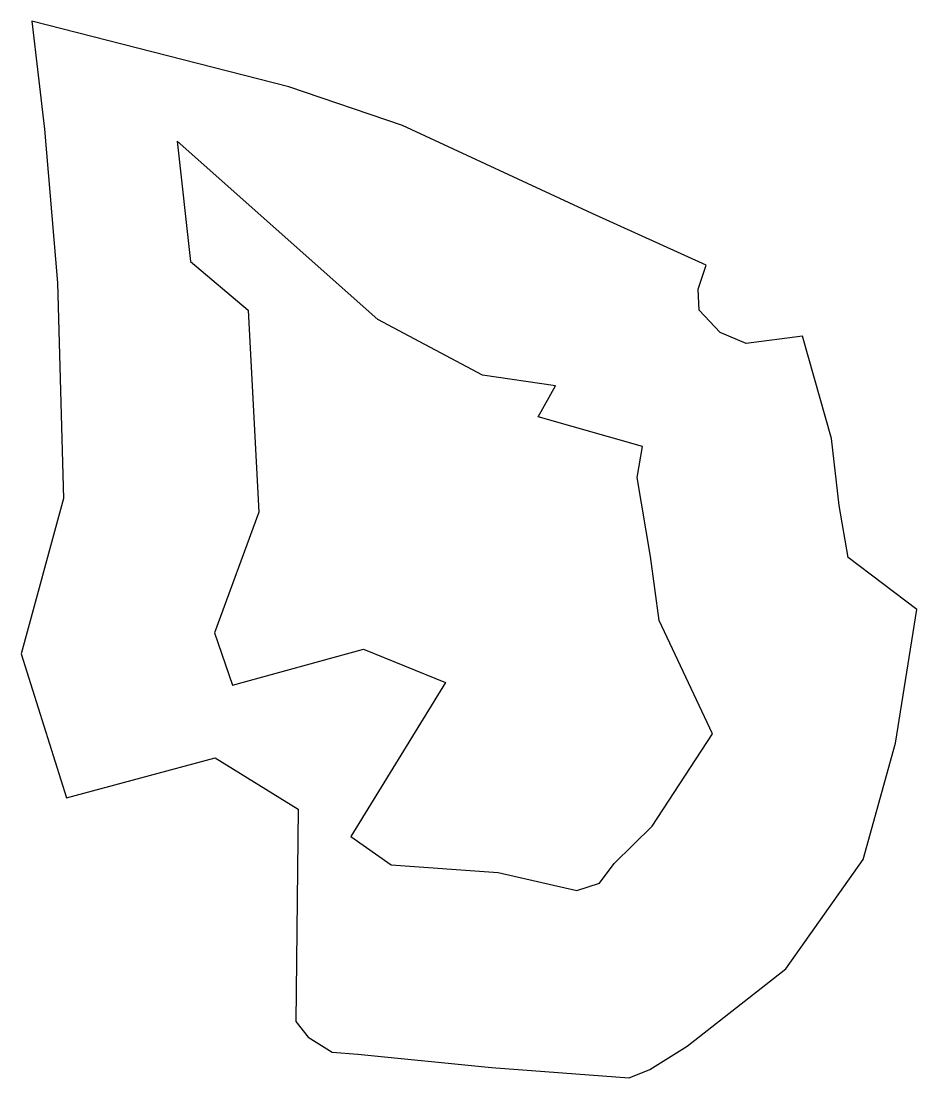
# Model space of a CAD drawing. Header units: millimetres. Extents: x 617810.8 to 617842.7, y 1317800.5 to 1317838.2.
import ezdxf

# ---------------------------------------------------------------- set-up
doc = ezdxf.new("R2010")
doc.units = ezdxf.units.MM

msp = doc.modelspace()

# ---------------------------------------------------------------- linework, layer by layer
for points in [[(617820.575, 1317802.53), (617821.008, 1317801.978), (617821.874, 1317801.435), (617822.78, 1317801.371), (617827.549, 1317800.897), (617832.46, 1317800.522), (617833.198, 1317800.824), (617834.531, 1317801.649), (617838.049, 1317804.413), (617840.805, 1317808.312), (617841.967, 1317812.461), (617842.726, 1317817.218), (617840.276, 1317819.072), (617839.96, 1317820.934), (617839.683, 1317823.316), (617838.651, 1317826.966), (617836.631, 1317826.703), (617835.705, 1317827.105), (617834.959, 1317827.897), (617834.919, 1317828.649), (617835.214, 1317829.499), (617831.148, 1317831.347), (617824.373, 1317834.481), (617820.326, 1317835.867), (617811.16, 1317838.204), (617811.612, 1317834.347), (617812.072, 1317828.867), (617812.29, 1317821.187), (617810.774, 1317815.643), (617812.398, 1317810.507), (617817.697, 1317811.936), (617820.659, 1317810.103)], [(617822.536, 1317809.134), (617823.972, 1317808.113), (617827.785, 1317807.841), (617830.596, 1317807.205), (617831.404, 1317807.464), (617831.93, 1317808.17), (617833.286, 1317809.498), (617835.43, 1317812.785), (617833.532, 1317816.829), (617833.23, 1317819.113), (617832.747, 1317821.928), (617832.936, 1317823.039), (617829.214, 1317824.093), (617829.838, 1317825.195), (617827.232, 1317825.575), (617823.503, 1317827.559), (617816.344, 1317833.924), (617816.81, 1317829.635), (617818.877, 1317827.893), (617819.248, 1317820.7), (617817.673, 1317816.39), (617818.308, 1317814.524), (617822.985, 1317815.809), (617825.911, 1317814.616)]]:
    msp.add_lwpolyline(points, close=True)

doc.saveas('drawing.dxf')
